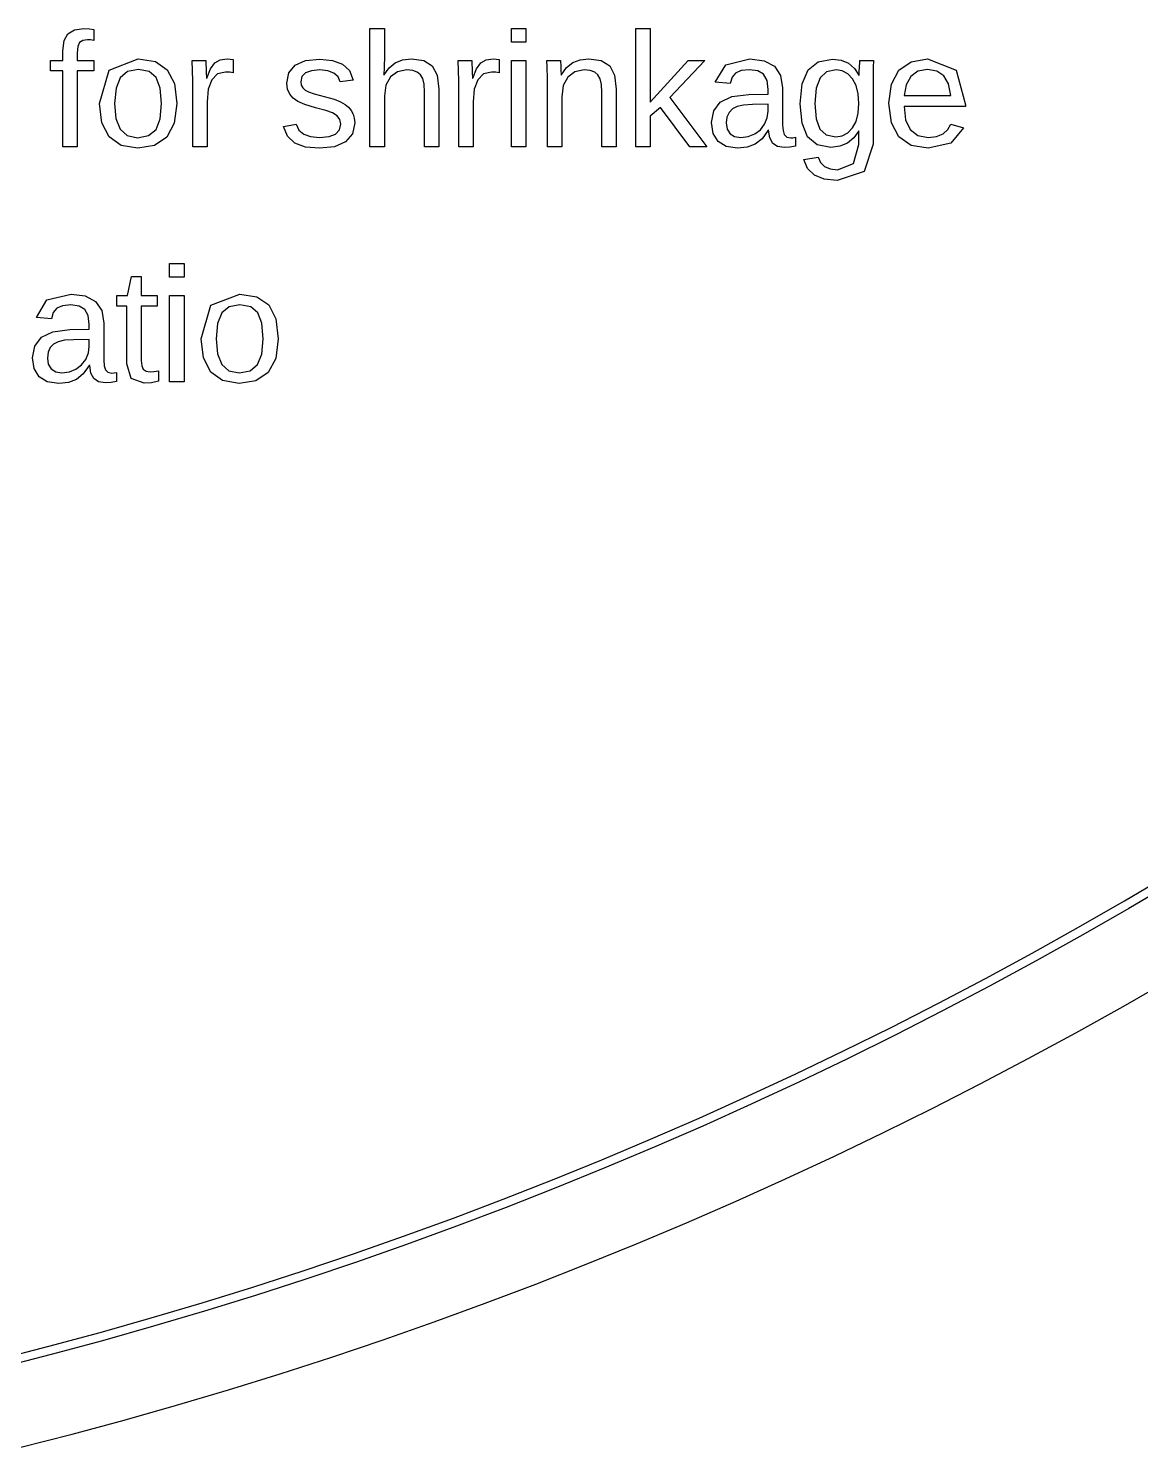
# Model space of a CAD drawing. Extents: x -25 to 122, y -49 to 104.
# Drawn here: x 64.6 to 83.86, y -46.69 to -22.1 of the extents above; entities that cross this region are included whole.
import ezdxf

# ---------------------------------------------------------------- set-up
doc = ezdxf.new("R2010")
doc.units = 0

msp = doc.modelspace()

# ---------------------------------------------------------------- linework, layer by layer
for p, q in [((65.282, -22.1933), (65.3956, -22.1259)), ((65.3956, -22.1259), (65.557, -22.1034)), ((65.557, -22.1034), (65.6527, -22.1076)), ((65.6527, -22.1076), (65.7325, -22.12)), ((65.7325, -22.12), (65.7325, -22.3093)), ((70.5141, -24.1516), (70.5141, -22.1007)), ((70.5141, -22.1007), (70.7629, -22.1007)), ((70.7629, -22.1007), (70.7629, -22.6341)), ((72.965, -22.3384), (72.965, -22.1007)), ((72.965, -22.1007), (73.2138, -22.1007)), ((73.2138, -22.1007), (73.2138, -22.3384)), ((75.1179, -24.1516), (75.1179, -22.1007)), ((75.1179, -22.1007), (75.3666, -22.1007)), ((75.3666, -22.1007), (75.3666, -23.3818)), ((65.1921, -22.4876), (65.2146, -22.3118)), ((65.2146, -22.3118), (65.282, -22.1933)), ((65.4837, -22.3466), (65.4516, -22.4147)), ((65.5397, -22.3104), (65.4837, -22.3466)), ((65.6219, -22.2983), (65.5397, -22.3104)), ((65.6738, -22.3011), (65.6219, -22.2983)), ((65.7325, -22.3093), (65.6738, -22.3011)), ((73.2138, -22.3384), (72.965, -22.3384)), ((65.1921, -22.6562), (65.1921, -22.4876)), ((65.4516, -22.4147), (65.4409, -22.5222)), ((65.4409, -22.5222), (65.4409, -22.6562)), ((64.9821, -22.8373), (64.9821, -22.6562)), ((64.9821, -22.6562), (65.1921, -22.6562)), ((65.1921, -22.8373), (64.9821, -22.8373)), ((65.1921, -24.1516), (65.1921, -22.8373)), ((65.4409, -22.6562), (65.7325, -22.6562)), ((65.7325, -22.8373), (65.4409, -22.8373)), ((65.4409, -22.8373), (65.4409, -24.1516)), ((65.7325, -22.6562), (65.7325, -22.8373)), ((65.8288, -23.4025), (65.9964, -22.8221)), ((65.9964, -22.8221), (66.4991, -22.6286)), ((66.3151, -22.8482), (66.1874, -22.9554)), ((66.5032, -22.8124), (66.3151, -22.8482)), ((66.4991, -22.6286), (66.7966, -22.6758)), ((66.6889, -22.8475), (66.5032, -22.8124)), ((66.8121, -22.9527), (66.6889, -22.8475)), ((66.7966, -22.6758), (67.0035, -22.8172)), ((67.0035, -22.8172), (67.1248, -23.0579)), ((67.4415, -22.8387), (67.4352, -22.6562)), ((67.4352, -22.6562), (67.6702, -22.6562)), ((67.4435, -23.0045), (67.4415, -22.8387)), ((67.6702, -22.6562), (67.6785, -22.8597)), ((67.6785, -22.8597), (67.6812, -22.9617)), ((67.6868, -22.9617), (67.7507, -22.7999)), ((67.7507, -22.7999), (67.8236, -22.6991)), ((67.8236, -22.6991), (67.9169, -22.6462)), ((68.0102, -22.8566), (67.8737, -22.89)), ((67.9169, -22.6462), (68.0419, -22.6286)), ((68.0848, -22.8601), (68.0102, -22.8566)), ((68.0419, -22.6286), (68.092, -22.632)), ((68.1428, -22.8704), (68.0848, -22.8601)), ((68.092, -22.632), (68.1428, -22.6424)), ((68.1428, -22.6424), (68.1428, -22.8704)), ((69.074, -23.0515), (69.1104, -22.8713)), ((69.1104, -22.8713), (69.2198, -22.7399)), ((69.2198, -22.7399), (69.3989, -22.6595)), ((69.396, -22.8718), (69.3359, -22.9361)), ((69.4983, -22.8335), (69.396, -22.8718)), ((69.3989, -22.6595), (69.6447, -22.6327)), ((69.6447, -22.8207), (69.4983, -22.8335)), ((69.6447, -22.6327), (69.8667, -22.6545)), ((69.7814, -22.834), (69.6447, -22.8207)), ((69.8873, -22.8739), (69.7814, -22.834)), ((69.8667, -22.6545), (70.0379, -22.7198)), ((70.0379, -22.7198), (70.157, -22.8331)), ((70.157, -22.8331), (70.2224, -22.999)), ((70.7581, -22.8082), (70.7541, -22.8791)), ((70.756, -22.9119), (70.8443, -22.7849)), ((70.7617, -22.7198), (70.7581, -22.8082)), ((70.7629, -22.6341), (70.7617, -22.7198)), ((70.8443, -22.7849), (70.9488, -22.697)), ((70.9918, -22.8511), (70.8686, -22.9423)), ((70.9488, -22.697), (71.0764, -22.6457)), ((71.1499, -22.8207), (70.9918, -22.8511)), ((71.0764, -22.6457), (71.2342, -22.6286)), ((71.2545, -22.8297), (71.1499, -22.8207)), ((71.2342, -22.6286), (71.4454, -22.6588)), ((71.3337, -22.8566), (71.2545, -22.8297)), ((71.3907, -22.9028), (71.3337, -22.8566)), ((71.4454, -22.6588), (71.5928, -22.7495)), ((71.5928, -22.7495), (71.6793, -22.9114)), ((72.0494, -22.8387), (72.0432, -22.6562)), ((72.0432, -22.6562), (72.2781, -22.6562)), ((72.0515, -23.0045), (72.0494, -22.8387)), ((72.2781, -22.6562), (72.2864, -22.8597)), ((72.2864, -22.8597), (72.2892, -22.9617)), ((72.2947, -22.9617), (72.3586, -22.7999)), ((72.3586, -22.7999), (72.4315, -22.6991)), ((72.4315, -22.6991), (72.5248, -22.6462)), ((72.6181, -22.8566), (72.4816, -22.89)), ((72.5248, -22.6462), (72.6499, -22.6286)), ((72.6927, -22.8601), (72.6181, -22.8566)), ((72.6499, -22.6286), (72.7, -22.632)), ((72.7508, -22.8704), (72.6927, -22.8601)), ((72.7, -22.632), (72.7508, -22.6424)), ((72.7508, -22.6424), (72.7508, -22.8704)), ((72.965, -24.1516), (72.965, -22.6562)), ((72.965, -22.6562), (73.2138, -22.6562)), ((73.2138, -22.6562), (73.2138, -24.1516)), ((73.584, -22.7651), (73.5778, -22.6562)), ((73.5778, -22.6562), (73.8127, -22.6562)), ((73.5861, -22.9755), (73.584, -22.7651)), ((73.8127, -22.6562), (73.8141, -22.669)), ((73.8141, -22.669), (73.8155, -22.6935)), ((73.8155, -22.6935), (73.817, -22.7262)), ((73.817, -22.7262), (73.819, -22.7634)), ((73.819, -22.7634), (73.8212, -22.8202)), ((73.8212, -22.8202), (73.8238, -22.9119)), ((73.8279, -22.9119), (73.9204, -22.7798)), ((73.9204, -22.7798), (74.0262, -22.6929)), ((74.0612, -22.8514), (73.9385, -22.9437)), ((74.0262, -22.6929), (74.1525, -22.6447)), ((74.2218, -22.8207), (74.0612, -22.8514)), ((74.1525, -22.6447), (74.3061, -22.6286)), ((74.3299, -22.8297), (74.2218, -22.8207)), ((74.3061, -22.6286), (74.5191, -22.6592)), ((74.4084, -22.8566), (74.3299, -22.8297)), ((74.4633, -22.904), (74.4084, -22.8566)), ((74.5191, -22.6592), (74.6661, -22.7509)), ((74.6661, -22.7509), (74.7516, -22.9131)), ((75.3666, -23.3818), (76.0231, -22.6562)), ((76.3147, -22.6562), (75.708, -23.2989)), ((76.0231, -22.6562), (76.3147, -22.6562)), ((76.4958, -23.0321), (76.6776, -22.7295)), ((76.6776, -22.7295), (77.0956, -22.6286)), ((76.9457, -22.8321), (76.8469, -22.8746)), ((77.0901, -22.8179), (76.9457, -22.8321)), ((77.2339, -22.8376), (77.0901, -22.8179)), ((77.0956, -22.6286), (77.3427, -22.6609)), ((77.3333, -22.8967), (77.2339, -22.8376)), ((77.3427, -22.6609), (77.5199, -22.7578)), ((77.5199, -22.7578), (77.6267, -22.9159)), ((78.0002, -23.062), (78.1043, -22.8214)), ((78.1043, -22.8214), (78.2793, -22.6799)), ((78.2793, -22.6799), (78.5265, -22.6327)), ((78.4225, -22.8525), (78.3096, -22.9561)), ((78.5874, -22.8179), (78.4225, -22.8525)), ((78.5265, -22.6327), (78.6749, -22.6509)), ((78.696, -22.8354), (78.5874, -22.8179)), ((78.6749, -22.6509), (78.8022, -22.7053)), ((78.7926, -22.8877), (78.696, -22.8354)), ((78.8022, -22.7053), (78.9057, -22.7932)), ((78.9057, -22.7932), (78.9826, -22.9119)), ((78.9854, -22.9119), (78.9868, -22.8552)), ((78.9868, -22.8552), (78.9909, -22.7682)), ((78.9909, -22.7682), (78.9964, -22.6891)), ((78.9964, -22.6891), (79.002, -22.6562)), ((79.002, -22.6562), (79.2383, -22.6562)), ((79.2321, -22.771), (79.23, -22.9658)), ((79.2383, -22.6562), (79.2321, -22.771)), ((79.5475, -23.067), (79.6776, -22.8262)), ((79.6776, -22.8262), (79.8882, -22.678)), ((80.0067, -22.8426), (79.8821, -22.9333)), ((79.8882, -22.678), (80.173, -22.6286)), ((80.1689, -22.8124), (80.0067, -22.8426)), ((80.3337, -22.8395), (80.1689, -22.8124)), ((80.173, -22.6286), (80.6674, -22.8273)), ((80.455, -22.9209), (80.3337, -22.8395)), ((80.6674, -22.8273), (80.8323, -23.4232)), ((66.1874, -22.9554), (66.1144, -23.1387)), ((66.881, -23.1353), (66.8121, -22.9527)), ((67.1248, -23.0579), (67.1652, -23.4025)), ((67.4435, -24.1516), (67.4435, -23.0045)), ((67.6812, -22.9617), (67.6868, -22.9617)), ((67.7738, -22.99), (67.7127, -23.1522)), ((67.8737, -22.89), (67.7738, -22.99)), ((69.0867, -23.1534), (69.074, -23.0515)), ((69.3359, -22.9361), (69.3158, -23.0266)), ((69.3158, -23.0266), (69.3241, -23.0847)), ((69.3241, -23.0847), (69.349, -23.1317)), ((69.9604, -22.9387), (69.8873, -22.8739)), ((69.9985, -23.0266), (69.9604, -22.9387)), ((70.2224, -22.999), (69.9985, -23.0266)), ((70.7541, -22.8791), (70.7518, -22.9119)), ((70.7518, -22.9119), (70.756, -22.9119)), ((70.7893, -23.085), (70.7629, -23.2699)), ((70.8686, -22.9423), (70.7893, -23.085)), ((71.429, -22.9693), (71.3907, -22.9028)), ((71.4508, -23.0662), (71.429, -22.9693)), ((71.4581, -23.2035), (71.4508, -23.0662)), ((71.6793, -22.9114), (71.7082, -23.1551)), ((72.0515, -24.1516), (72.0515, -23.0045)), ((72.2892, -22.9617), (72.2947, -22.9617)), ((72.3818, -22.99), (72.3206, -23.1522)), ((72.4816, -22.89), (72.3818, -22.99)), ((73.5861, -24.1516), (73.5861, -22.9755)), ((73.8238, -22.9119), (73.8279, -22.9119)), ((73.8608, -23.0905), (73.8349, -23.285)), ((73.9385, -22.9437), (73.8608, -23.0905)), ((74.501, -22.9741), (74.4633, -22.904)), ((74.5228, -23.0722), (74.501, -22.9741)), ((74.53, -23.2035), (74.5228, -23.0722)), ((74.7516, -22.9131), (74.7801, -23.1551)), ((76.7556, -23.0556), (76.4958, -23.0321)), ((76.7861, -22.9482), (76.7556, -23.0556)), ((76.8469, -22.8746), (76.7861, -22.9482)), ((77.3914, -23.0014), (77.3333, -22.8967)), ((77.4108, -23.1579), (77.3914, -23.0014)), ((77.6267, -22.9159), (77.6623, -23.1316)), ((77.9655, -23.4067), (78.0002, -23.062)), ((78.3096, -22.9561), (78.2443, -23.1372)), ((78.8729, -22.9731), (78.7926, -22.8877)), ((78.9328, -23.0895), (78.8729, -22.9731)), ((78.9702, -23.2341), (78.9328, -23.0895)), ((78.9826, -22.9119), (78.9854, -22.9119)), ((79.23, -22.9658), (79.23, -24.1087)), ((79.5042, -23.3942), (79.5475, -23.067)), ((79.8008, -23.0769), (79.7681, -23.2657)), ((79.8821, -22.9333), (79.8008, -23.0769)), ((80.5348, -23.0613), (80.455, -22.9209)), ((80.5752, -23.2657), (80.5348, -23.0613)), ((66.1144, -23.1387), (66.09, -23.4025)), ((66.904, -23.4025), (66.881, -23.1353)), ((67.7127, -23.1522), (67.6923, -23.3721)), ((69.1251, -23.2381), (69.0867, -23.1534)), ((69.1861, -23.3084), (69.1251, -23.2381)), ((69.2668, -23.3673), (69.1861, -23.3084)), ((69.349, -23.1317), (69.3901, -23.17)), ((69.3901, -23.17), (69.4471, -23.2021)), ((69.4471, -23.2021), (69.548, -23.2367)), ((69.548, -23.2367), (69.7208, -23.2823)), ((69.7208, -23.2823), (69.8908, -23.3301)), ((69.8908, -23.3301), (70.0055, -23.3742)), ((70.7629, -23.2699), (70.7629, -24.1516)), ((71.4581, -24.1516), (71.4581, -23.2035)), ((71.7082, -23.1551), (71.7082, -24.1516)), ((72.3206, -23.1522), (72.3002, -23.3721)), ((73.8349, -23.285), (73.8349, -24.1516)), ((74.53, -24.1516), (74.53, -23.2035)), ((74.7801, -23.1551), (74.7801, -24.1516)), ((75.708, -23.2989), (76.3465, -24.1516)), ((76.5822, -23.3776), (76.7817, -23.2823)), ((76.7817, -23.2823), (77.0749, -23.245)), ((77.0749, -23.245), (77.4108, -23.2394)), ((77.4108, -23.2394), (77.4108, -23.1579)), ((77.6623, -23.1316), (77.6623, -23.7757)), ((78.2443, -23.1372), (78.2225, -23.4039)), ((78.9826, -23.4039), (78.9702, -23.2341)), ((79.7681, -23.2657), (80.5752, -23.2657)), ((65.8706, -23.7354), (65.8288, -23.4025)), ((66.09, -23.4025), (66.114, -23.6615)), ((66.88, -23.6675), (66.904, -23.4025)), ((67.1652, -23.4025), (67.122, -23.7449)), ((67.6923, -23.3721), (67.6923, -24.1516)), ((69.3882, -23.421), (69.2668, -23.3673)), ((69.5715, -23.4758), (69.3882, -23.421)), ((69.7498, -23.5227), (69.5715, -23.4758)), ((69.8666, -23.5635), (69.7498, -23.5227)), ((69.946, -23.614), (69.8666, -23.5635)), ((70.0055, -23.3742), (70.0834, -23.4186)), ((70.0834, -23.4186), (70.143, -23.4675)), ((70.143, -23.4675), (70.1877, -23.5226)), ((70.1877, -23.5226), (70.221, -23.5856)), ((70.221, -23.5856), (70.2418, -23.6573)), ((72.3002, -23.3721), (72.3002, -24.1516)), ((75.5491, -23.4689), (75.3666, -23.6195)), ((76.0549, -24.1516), (75.5491, -23.4689)), ((76.4295, -23.7342), (76.4677, -23.529)), ((76.4677, -23.529), (76.5822, -23.3776)), ((76.7335, -23.5573), (76.6973, -23.6371)), ((76.7924, -23.4972), (76.7335, -23.5573)), ((76.8724, -23.455), (76.7924, -23.4972)), ((76.9842, -23.4295), (76.8724, -23.455)), ((77.1385, -23.4191), (76.9842, -23.4295)), ((77.4108, -23.4136), (77.1385, -23.4191)), ((77.3954, -23.6497), (77.4108, -23.5365)), ((77.4108, -23.5365), (77.4108, -23.4136)), ((77.9977, -23.7456), (77.9655, -23.4067)), ((78.2225, -23.4039), (78.2429, -23.6675)), ((78.9328, -23.7114), (78.9702, -23.5699)), ((78.9702, -23.5699), (78.9826, -23.4039)), ((79.5475, -23.7359), (79.5042, -23.3942)), ((80.8323, -23.4564), (79.7653, -23.4564)), ((79.7653, -23.4564), (79.7919, -23.6841)), ((80.8323, -23.4232), (80.8323, -23.4564)), ((65.996, -23.9795), (65.8706, -23.7354)), ((66.114, -23.6615), (66.1861, -23.8468)), ((66.1861, -23.8468), (66.3096, -23.9583)), ((66.68, -23.9595), (66.808, -23.8517)), ((66.808, -23.8517), (66.88, -23.6675)), ((67.122, -23.7449), (66.9925, -23.9871)), ((69.0145, -23.8005), (69.2343, -23.7577)), ((69.0866, -23.9697), (69.0145, -23.8005)), ((69.2343, -23.7577), (69.283, -23.8618)), ((69.9916, -23.6775), (69.946, -23.614)), ((69.9849, -23.8593), (70.0069, -23.7577)), ((70.0069, -23.7577), (69.9916, -23.6775)), ((70.2487, -23.7383), (70.2088, -23.9256)), ((70.2418, -23.6573), (70.2487, -23.7383)), ((75.3666, -23.6195), (75.3666, -24.1516)), ((76.4578, -23.9194), (76.4295, -23.7342)), ((76.6973, -23.6371), (76.6852, -23.7383)), ((76.6852, -23.7383), (76.7016, -23.8461)), ((76.7016, -23.8461), (76.7508, -23.9263)), ((77.2765, -23.8567), (77.3492, -23.7598)), ((77.3492, -23.7598), (77.3954, -23.6497)), ((77.6623, -23.7757), (77.6695, -23.8726)), ((78.0947, -23.9802), (77.9977, -23.7456)), ((78.2429, -23.6675), (78.304, -23.8448)), ((78.304, -23.8448), (78.4146, -23.9453)), ((78.7919, -23.9097), (78.8727, -23.8256)), ((78.8727, -23.8256), (78.9328, -23.7114)), ((79.6776, -23.9816), (79.5475, -23.7359)), ((79.7919, -23.6841), (79.8717, -23.8531)), ((79.8717, -23.8531), (80.0027, -23.9577)), ((80.4418, -23.9277), (80.5236, -23.8541)), ((80.5236, -23.8541), (80.5738, -23.7632)), ((80.7922, -23.8254), (80.5728, -24.0907)), ((80.5738, -23.7632), (80.7922, -23.8254)), ((66.2034, -24.1293), (65.996, -23.9795)), ((66.3096, -23.9583), (66.488, -23.9954)), ((66.488, -23.9954), (66.68, -23.9595)), ((66.9925, -23.9871), (66.7807, -24.1312)), ((69.2115, -24.0873), (69.0866, -23.9697)), ((69.3948, -24.1562), (69.2115, -24.0873)), ((69.283, -23.8618), (69.3656, -23.9339)), ((69.3656, -23.9339), (69.4844, -23.9759)), ((69.4844, -23.9759), (69.642, -23.9899)), ((69.642, -23.9899), (69.8059, -23.9754)), ((69.8059, -23.9754), (69.9191, -23.9318)), ((70.0891, -24.0645), (69.8975, -24.1505)), ((69.9191, -23.9318), (69.9849, -23.8593)), ((70.2088, -23.9256), (70.0891, -24.0645)), ((76.5428, -24.0603), (76.4578, -23.9194)), ((76.6841, -24.1495), (76.5428, -24.0603)), ((76.7508, -23.9263), (76.8305, -23.976)), ((76.8305, -23.976), (76.9381, -23.9926)), ((76.9381, -23.9926), (77.0673, -23.9771)), ((77.0673, -23.9771), (77.1813, -23.9304)), ((77.1813, -23.9304), (77.2765, -23.8567)), ((77.3076, -24.0118), (77.1889, -24.108)), ((77.4108, -23.8655), (77.3076, -24.0118)), ((77.419, -23.8655), (77.4108, -23.8655)), ((77.441, -23.9997), (77.419, -23.8655)), ((77.4902, -24.0928), (77.441, -23.9997)), ((77.5719, -24.1472), (77.4902, -24.0928)), ((77.6695, -23.8726), (77.6913, -23.9422)), ((77.6913, -23.9422), (77.7334, -23.9842)), ((77.7334, -23.9842), (77.8019, -23.9982)), ((77.8019, -23.9982), (77.8402, -23.9957)), ((77.8402, -23.9957), (77.8834, -23.9885)), ((77.8834, -23.9885), (77.8834, -24.1433)), ((78.2603, -24.117), (78.0947, -23.9802)), ((78.4146, -23.9453), (78.5832, -23.9788)), ((78.5832, -23.9788), (78.6941, -23.9615)), ((78.7864, -24.0901), (78.653, -24.1445)), ((78.6941, -23.9615), (78.7919, -23.9097)), ((78.8962, -23.9997), (78.7864, -24.0901)), ((78.9798, -23.8738), (78.8962, -23.9997)), ((78.9826, -23.8738), (78.9798, -23.8738)), ((78.9826, -24.1142), (78.9826, -23.8738)), ((79.8906, -24.1298), (79.6776, -23.9816)), ((80.0027, -23.9577), (80.1827, -23.9926)), ((80.1827, -23.9926), (80.3283, -23.9764)), ((80.5728, -24.0907), (80.1827, -24.1792)), ((80.3283, -23.9764), (80.4418, -23.9277)), ((65.4409, -24.1516), (65.1921, -24.1516)), ((66.4908, -24.1792), (66.2034, -24.1293)), ((66.7807, -24.1312), (66.4908, -24.1792)), ((67.6923, -24.1516), (67.4435, -24.1516)), ((69.642, -24.1792), (69.3948, -24.1562)), ((69.8975, -24.1505), (69.642, -24.1792)), ((70.7629, -24.1516), (70.5141, -24.1516)), ((71.7082, -24.1516), (71.4581, -24.1516)), ((72.3002, -24.1516), (72.0515, -24.1516)), ((73.2138, -24.1516), (72.965, -24.1516)), ((73.8349, -24.1516), (73.5861, -24.1516)), ((74.7801, -24.1516), (74.53, -24.1516)), ((75.3666, -24.1516), (75.1179, -24.1516)), ((76.3465, -24.1516), (76.0549, -24.1516)), ((76.8814, -24.1792), (76.6841, -24.1495)), ((77.0488, -24.1614), (76.8814, -24.1792)), ((77.1889, -24.108), (77.0488, -24.1614)), ((77.6913, -24.1654), (77.5719, -24.1472)), ((77.7884, -24.1599), (77.6913, -24.1654)), ((77.8834, -24.1433), (77.7884, -24.1599)), ((78.0276, -24.3699), (78.2778, -24.334)), ((78.4989, -24.1626), (78.2603, -24.117)), ((78.2778, -24.334), (78.3177, -24.4257)), ((78.653, -24.1445), (78.4989, -24.1626)), ((78.8897, -24.4407), (78.9826, -24.1142)), ((79.23, -24.1087), (79.0735, -24.5814)), ((80.1827, -24.1792), (79.8906, -24.1298)), ((78.095, -24.5266), (78.0276, -24.3699)), ((78.2142, -24.6429), (78.095, -24.5266)), ((78.3177, -24.4257), (78.3876, -24.4936)), ((78.3876, -24.4936), (78.4859, -24.5356)), ((78.4859, -24.5356), (78.6108, -24.5496)), ((79.0735, -24.5814), (78.6039, -24.7389)), ((78.6108, -24.5496), (78.8897, -24.4407)), ((78.3842, -24.7149), (78.2142, -24.6429)), ((78.6039, -24.7389), (78.3842, -24.7149)), ((67.0438, -26.4144), (67.0438, -26.1767)), ((67.0438, -26.1767), (67.2926, -26.1767)), ((67.2926, -26.1767), (67.2926, -26.4144)), ((66.3118, -26.7322), (66.385, -26.3978)), ((66.385, -26.3978), (66.5509, -26.3978)), ((66.5509, -26.3978), (66.5509, -26.7322)), ((67.2926, -26.4144), (67.0438, -26.4144)), ((64.7358, -27.1081), (64.9175, -26.8055)), ((64.9175, -26.8055), (65.3355, -26.7046)), ((65.3355, -26.7046), (65.5826, -26.7369)), ((65.5826, -26.7369), (65.7598, -26.8338)), ((66.1293, -26.9133), (66.1293, -26.7322)), ((66.1293, -26.7322), (66.3118, -26.7322)), ((66.5509, -26.7322), (66.8273, -26.7322)), ((66.8273, -26.7322), (66.8273, -26.9133)), ((67.0438, -28.2276), (67.0438, -26.7322)), ((67.0438, -26.7322), (67.2926, -26.7322)), ((67.2926, -26.7322), (67.2926, -28.2276)), ((67.7551, -26.8981), (68.2578, -26.7046)), ((68.2578, -26.7046), (68.5552, -26.7518)), ((68.5552, -26.7518), (68.7622, -26.8932)), ((65.026, -27.0242), (64.9956, -27.1316)), ((65.0868, -26.9506), (65.026, -27.0242)), ((65.1856, -26.9081), (65.0868, -26.9506)), ((65.33, -26.8939), (65.1856, -26.9081)), ((65.4738, -26.9136), (65.33, -26.8939)), ((65.5733, -26.9727), (65.4738, -26.9136)), ((65.6313, -27.0774), (65.5733, -26.9727)), ((65.7598, -26.8338), (65.8666, -26.9919)), ((65.8666, -26.9919), (65.9022, -27.2076)), ((66.3021, -26.9133), (66.1293, -26.9133)), ((66.3021, -27.9111), (66.3021, -26.9133)), ((66.8273, -26.9133), (66.5509, -26.9133)), ((66.5509, -26.9133), (66.5509, -27.8572)), ((67.5875, -27.4785), (67.7551, -26.8981)), ((67.9461, -27.0314), (67.873, -27.2147)), ((68.0738, -26.9242), (67.9461, -27.0314)), ((68.2619, -26.8884), (68.0738, -26.9242)), ((68.4476, -26.9235), (68.2619, -26.8884)), ((68.5708, -27.0287), (68.4476, -26.9235)), ((68.6397, -27.2113), (68.5708, -27.0287)), ((68.7622, -26.8932), (68.8835, -27.1339)), ((64.9956, -27.1316), (64.7358, -27.1081)), ((65.6507, -27.2339), (65.6313, -27.0774)), ((65.6507, -27.3154), (65.6507, -27.2339)), ((65.9022, -27.2076), (65.9022, -27.8516)), ((67.873, -27.2147), (67.8487, -27.4785)), ((68.6627, -27.4785), (68.6397, -27.2113)), ((68.8835, -27.1339), (68.9239, -27.4785)), ((64.7076, -27.605), (64.8221, -27.4536)), ((64.8221, -27.4536), (65.0217, -27.3583)), ((65.0217, -27.3583), (65.3148, -27.321)), ((65.1124, -27.531), (65.0324, -27.5732)), ((65.2241, -27.5055), (65.1124, -27.531)), ((65.3784, -27.4951), (65.2241, -27.5055)), ((65.3148, -27.321), (65.6507, -27.3154)), ((65.6507, -27.4896), (65.3784, -27.4951)), ((65.6507, -27.6125), (65.6507, -27.4896)), ((67.6293, -27.8114), (67.5875, -27.4785)), ((67.8487, -27.4785), (67.8727, -27.7375)), ((68.6387, -27.7435), (68.6627, -27.4785)), ((68.9239, -27.4785), (68.8807, -27.8209)), ((64.6694, -27.8102), (64.7076, -27.605)), ((64.9372, -27.7131), (64.9251, -27.8143)), ((64.9735, -27.6333), (64.9372, -27.7131)), ((65.0324, -27.5732), (64.9735, -27.6333)), ((65.5892, -27.8358), (65.6353, -27.7257)), ((65.6353, -27.7257), (65.6507, -27.6125)), ((67.8727, -27.7375), (67.9447, -27.9228)), ((68.5666, -27.9277), (68.6387, -27.7435)), ((64.6978, -27.9954), (64.6694, -27.8102)), ((64.7827, -28.1363), (64.6978, -27.9954)), ((64.9251, -27.8143), (64.9415, -27.9221)), ((64.9415, -27.9221), (64.9907, -28.0023)), ((64.9907, -28.0023), (65.0704, -28.052)), ((65.3072, -28.0531), (65.4212, -28.0064)), ((65.4212, -28.0064), (65.5164, -27.9327)), ((65.5164, -27.9327), (65.5892, -27.8358)), ((65.6507, -27.9415), (65.5475, -28.0878)), ((65.659, -27.9415), (65.6507, -27.9415)), ((65.6809, -28.0757), (65.659, -27.9415)), ((65.9022, -27.8516), (65.9094, -27.9486)), ((65.9094, -27.9486), (65.9312, -28.0182)), ((65.9312, -28.0182), (65.9734, -28.0602)), ((66.3767, -28.165), (66.3021, -27.9111)), ((66.5509, -27.8572), (66.5597, -27.9489)), ((66.5597, -27.9489), (66.5861, -28.0085)), ((66.5861, -28.0085), (66.6343, -28.0412)), ((66.7692, -28.0472), (66.8521, -28.0327)), ((66.8521, -28.0327), (66.8521, -28.2165)), ((67.7547, -28.0555), (67.6293, -27.8114)), ((67.9447, -27.9228), (68.0682, -28.0342)), ((68.0682, -28.0342), (68.2467, -28.0714)), ((68.2467, -28.0714), (68.4386, -28.0355)), ((68.4386, -28.0355), (68.5666, -27.9277)), ((68.8807, -27.8209), (68.7511, -28.0631)), ((64.9241, -28.2255), (64.7827, -28.1363)), ((65.1213, -28.2552), (64.9241, -28.2255)), ((65.0704, -28.052), (65.178, -28.0686)), ((65.2887, -28.2374), (65.1213, -28.2552)), ((65.178, -28.0686), (65.3072, -28.0531)), ((65.4288, -28.184), (65.2887, -28.2374)), ((65.5475, -28.0878), (65.4288, -28.184)), ((65.7301, -28.1688), (65.6809, -28.0757)), ((65.8118, -28.2232), (65.7301, -28.1688)), ((65.9312, -28.2414), (65.8118, -28.2232)), ((66.0283, -28.2359), (65.9312, -28.2414)), ((65.9734, -28.0602), (66.0418, -28.0742)), ((66.1233, -28.2193), (66.0283, -28.2359)), ((66.0418, -28.0742), (66.0801, -28.0717)), ((66.0801, -28.0717), (66.1233, -28.0645)), ((66.1233, -28.0645), (66.1233, -28.2193)), ((66.6006, -28.2497), (66.3767, -28.165)), ((66.7278, -28.2414), (66.6006, -28.2497)), ((66.6343, -28.0412), (66.7084, -28.052)), ((66.7084, -28.052), (66.7692, -28.0472)), ((66.8521, -28.2165), (66.7278, -28.2414)), ((67.2926, -28.2276), (67.0438, -28.2276)), ((67.962, -28.2053), (67.7547, -28.0555)), ((68.2495, -28.2552), (67.962, -28.2053)), ((68.5393, -28.2072), (68.2495, -28.2552)), ((68.7511, -28.0631), (68.5393, -28.2072)), ((83.5826, -37.2202), (84.3741, -36.7523)), ((84.4512, -36.881), (83.6581, -37.3498)), ((82.7854, -37.6783), (83.5826, -37.2202)), ((83.6581, -37.3498), (82.8593, -37.8088)), ((81.9826, -38.1265), (82.7854, -37.6783)), ((82.8593, -37.8088), (82.0549, -38.258)), ((81.1744, -38.5649), (81.9826, -38.1265)), ((82.0549, -38.258), (81.2451, -38.6972)), ((80.3609, -38.9934), (81.1744, -38.5649)), ((83.5617, -39.0486), (84.3757, -38.5809)), ((81.2451, -38.6972), (80.4299, -39.1265)), ((79.5421, -39.4118), (80.3609, -38.9934)), ((82.7421, -39.5064), (83.5617, -39.0486)), ((80.4299, -39.1265), (79.6096, -39.5458)), ((78.7183, -39.8202), (79.5421, -39.4118)), ((79.6096, -39.5458), (78.7841, -39.955)), ((81.9168, -39.954), (82.7421, -39.5064)), ((77.8896, -40.2184), (78.7183, -39.8202)), ((78.7841, -39.955), (77.9537, -40.354)), ((81.0862, -40.3914), (81.9168, -39.954)), ((77.056, -40.6064), (77.8896, -40.2184)), ((77.9537, -40.354), (77.1184, -40.7428)), ((80.2503, -40.8186), (81.0862, -40.3914)), ((76.2177, -40.9842), (77.056, -40.6064)), ((77.1184, -40.7428), (76.2785, -41.1213)), ((79.4091, -41.2356), (80.2503, -40.8186)), ((75.3748, -41.3516), (76.2177, -40.9842)), ((76.2785, -41.1213), (75.4339, -41.4895)), ((78.563, -41.6422), (79.4091, -41.2356)), ((74.5275, -41.7087), (75.3748, -41.3516)), ((75.4339, -41.4895), (74.5849, -41.8472)), ((73.6759, -42.0553), (74.5275, -41.7087)), ((77.7119, -42.0383), (78.563, -41.6422)), ((74.5849, -41.8472), (73.7316, -42.1946)), ((76.856, -42.424), (77.7119, -42.0383)), ((72.8201, -42.3915), (73.6759, -42.0553)), ((73.7316, -42.1946), (72.8741, -42.5314)), ((71.9603, -42.7171), (72.8201, -42.3915)), ((72.8741, -42.5314), (72.0125, -42.8577)), ((75.9954, -42.7992), (76.856, -42.424)), ((71.0965, -43.0322), (71.9603, -42.7171)), ((70.2289, -43.3366), (71.0965, -43.0322)), ((72.0125, -42.8577), (71.147, -43.1734)), ((75.1303, -43.1638), (75.9954, -42.7992)), ((71.147, -43.1734), (70.2777, -43.4785)), ((74.2608, -43.5177), (75.1303, -43.1638)), ((69.3576, -43.6304), (70.2289, -43.3366)), ((70.2777, -43.4785), (69.4046, -43.7728)), ((73.387, -43.8609), (74.2608, -43.5177)), ((68.4828, -43.9135), (69.3576, -43.6304)), ((69.4046, -43.7728), (68.5281, -44.0564)), ((67.6046, -44.1857), (68.4828, -43.9135)), ((72.509, -44.1934), (73.387, -43.8609)), ((66.7231, -44.4473), (67.6046, -44.1857)), ((68.5281, -44.0564), (67.6481, -44.3293)), ((71.6271, -44.5151), (72.509, -44.1934)), ((65.8384, -44.6979), (66.7231, -44.4473)), ((67.6481, -44.3293), (66.7649, -44.5913)), ((64.9508, -44.9377), (65.8384, -44.6979)), ((66.7649, -44.5913), (65.8784, -44.8425)), ((70.7412, -44.826), (71.6271, -44.5151)), ((64.0603, -45.1666), (64.9508, -44.9377)), ((65.8784, -44.8425), (64.989, -45.0827)), ((69.8516, -45.1259), (70.7412, -44.826)), ((64.989, -45.0827), (64.0967, -45.3121)), ((68.9585, -45.4149), (69.8516, -45.1259)), ((68.0618, -45.6929), (68.9585, -45.4149)), ((67.1617, -45.9599), (68.0618, -45.6929)), ((66.2585, -46.2159), (67.1617, -45.9599)), ((65.3522, -46.4607), (66.2585, -46.2159)), ((64.443, -46.6944), (65.3522, -46.4607))]:
    msp.add_line(p, q)

doc.saveas('drawing.dxf')
